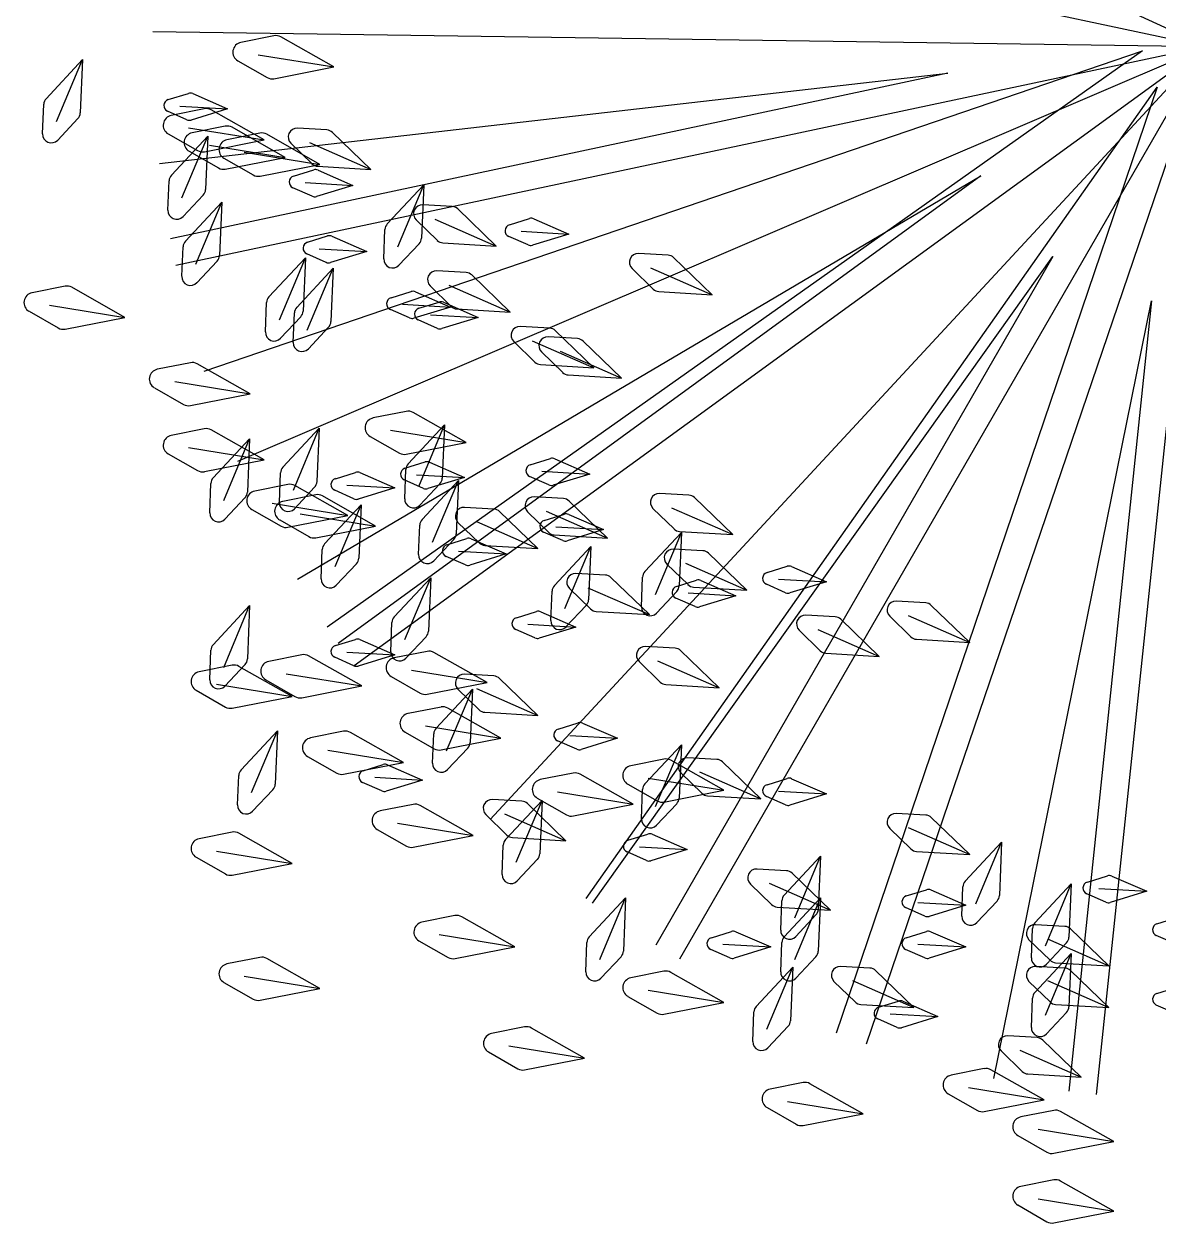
# Model space of a CAD drawing. Extents: x 186.4 to 233.1, y 208.5 to 248.3.
# Drawn here: x 190.612 to 195.159, y 238.857 to 243.663 of the extents above; entities that cross this region are included whole.
import ezdxf

# ---------------------------------------------------------------- set-up
doc = ezdxf.new("R2010")
doc.units = 0
doc.header["$MEASUREMENT"] = 0
doc.layers.get('0').update_dxf_attribs({"linetype": 'CONTINUOUS'})

msp = doc.modelspace()

# ---------------------------------------------------------------- linework, layer by layer
for p, q in [((191.5193, 245.3448), (195.3521, 243.572)), ((195.3521, 243.572), (191.2214, 244.45)), ((191.1295, 243.6326), (195.3521, 243.572)), ((191.6145, 243.6152), (191.4821, 243.5888)), ((191.8549, 243.4902), (191.642, 243.6108)), ((195.3521, 243.572), (191.2214, 242.694)), ((191.3345, 242.271), (195.0971, 243.5556)), ((191.47, 241.9098), (195.3521, 243.572)), ((191.5517, 243.5395), (191.8549, 243.4902)), ((195.0971, 243.5556), (191.8284, 241.2445)), ((195.3521, 243.572), (191.9356, 241.0897)), ((192.4817, 240.4745), (195.3521, 243.572)), ((195.3521, 243.572), (193.2406, 239.9147)), ((193.9897, 239.5748), (195.3521, 243.572)), ((195.3521, 243.572), (194.9107, 239.3721)), ((190.7012, 243.3632), (190.8472, 243.5197)), ((190.7433, 243.2718), (190.8472, 243.5197)), ((190.8472, 243.5197), (190.8381, 243.3058)), ((191.4701, 243.5148), (191.5873, 243.4478)), ((191.6148, 243.4433), (191.8549, 243.4902)), ((191.1552, 243.1035), (194.3159, 243.4658)), ((194.3159, 243.4658), (191.1999, 242.802)), ((192.8665, 240.158), (195.1554, 243.4088)), ((195.1554, 243.4088), (193.8694, 239.6178)), ((191.1908, 243.3595), (191.2714, 243.3845)), ((191.2888, 243.3836), (191.429, 243.3224)), ((190.6872, 243.2226), (190.6918, 243.3407)), ((191.2654, 243.2787), (191.1881, 243.3128)), ((191.3353, 243.3225), (191.2029, 243.2961)), ((191.2373, 243.3334), (191.429, 243.3224)), ((191.429, 243.3224), (191.2827, 243.2777)), ((191.5758, 243.1976), (191.3628, 243.3181)), ((190.8286, 243.2833), (190.7476, 243.1973)), ((191.4191, 243.2528), (191.2867, 243.2264)), ((191.1909, 243.2221), (191.3081, 243.1551)), ((191.2037, 243.0566), (191.3497, 243.2131)), ((191.2458, 242.9652), (191.3497, 243.2131)), ((191.2725, 243.2468), (191.5758, 243.1976)), ((191.3497, 243.2131), (191.3406, 242.9992)), ((191.5586, 243.2249), (191.4262, 243.1985)), ((191.6595, 243.1279), (191.4466, 243.2484)), ((191.7991, 243.1), (191.5862, 243.2205)), ((191.8268, 243.2378), (191.7089, 243.2444)), ((192.0032, 243.0793), (191.8492, 243.228)), ((191.3356, 243.1506), (191.5758, 243.1976)), ((191.3563, 243.1771), (191.6595, 243.1279)), ((191.6825, 243.1844), (191.7672, 243.102)), ((191.7571, 243.1874), (192.0032, 243.0793)), ((191.2746, 243.1524), (191.3919, 243.0855)), ((191.4142, 243.1245), (191.5315, 243.0576)), ((191.4194, 243.0809), (191.6595, 243.1279)), ((191.4959, 243.1492), (191.7991, 243.1)), ((191.559, 243.0531), (191.7991, 243.1)), ((191.6933, 243.0529), (191.7739, 243.0779)), ((191.7895, 243.0921), (192.0032, 243.0793)), ((191.7913, 243.0769), (191.9315, 243.0158)), ((191.1897, 242.916), (191.1943, 243.034)), ((191.7086, 241.4369), (194.4487, 243.0535)), ((191.7398, 243.0268), (191.9315, 243.0158)), ((191.9315, 243.0158), (191.7852, 242.9711)), ((194.4487, 243.0535), (191.872, 241.1797)), ((192.0691, 242.8614), (192.2151, 243.018)), ((192.1112, 242.77), (192.2151, 243.018)), ((192.2151, 243.018), (192.206, 242.8041)), ((191.3311, 242.9767), (191.2501, 242.8907)), ((191.7679, 242.9721), (191.6906, 243.0061)), ((191.2595, 242.7918), (191.4056, 242.9483)), ((191.3017, 242.7004), (191.4056, 242.9483)), ((191.4056, 242.9483), (191.3964, 242.7344)), ((192.3293, 242.9312), (192.2114, 242.9378)), ((192.5057, 242.7727), (192.3517, 242.9214)), ((192.185, 242.8778), (192.2697, 242.7954)), ((192.2596, 242.8808), (192.5057, 242.7727)), ((192.5587, 242.8578), (192.6393, 242.8828)), ((192.6567, 242.8818), (192.7969, 242.8207)), ((192.0551, 242.7209), (192.0597, 242.8389)), ((192.6052, 242.8317), (192.7969, 242.8207)), ((192.7969, 242.8207), (192.6507, 242.776)), ((191.2455, 242.6512), (191.2501, 242.7692)), ((191.7491, 242.7881), (191.8297, 242.8131)), ((191.8471, 242.8121), (191.9873, 242.751)), ((192.1965, 242.7816), (192.1156, 242.6955)), ((192.292, 242.7855), (192.5057, 242.7727)), ((192.6333, 242.777), (192.556, 242.811)), ((191.5945, 242.5688), (191.7406, 242.7253)), ((191.6367, 242.4774), (191.7406, 242.7253)), ((191.7406, 242.7253), (191.7314, 242.5114)), ((191.8237, 242.7073), (191.7465, 242.7413)), ((191.7956, 242.762), (191.9873, 242.751)), ((191.9873, 242.751), (191.8411, 242.7063)), ((192.892, 240.1395), (194.7377, 242.7308)), ((193.1947, 242.736), (193.0768, 242.7427)), ((194.7377, 242.7308), (193.1459, 239.9711)), ((193.3711, 242.5776), (193.2171, 242.7263)), ((191.3869, 242.7119), (191.306, 242.6258)), ((191.7062, 242.5269), (191.8522, 242.6835)), ((191.7483, 242.4355), (191.8522, 242.6835)), ((191.8522, 242.6835), (191.8431, 242.4696)), ((192.3852, 242.6664), (192.2672, 242.673)), ((193.0504, 242.6826), (193.1351, 242.6002)), ((193.125, 242.6857), (193.3711, 242.5776)), ((192.5615, 242.5079), (192.4075, 242.6566)), ((190.777, 242.6117), (190.6446, 242.5853)), ((191.0174, 242.4867), (190.8045, 242.6073)), ((192.0841, 242.5651), (192.1647, 242.5901)), ((192.1821, 242.5891), (192.3223, 242.528)), ((192.2408, 242.6129), (192.3255, 242.5305)), ((192.3154, 242.616), (192.5615, 242.5079)), ((193.1574, 242.5904), (193.3711, 242.5776)), ((190.7142, 242.536), (191.0174, 242.4867)), ((191.5805, 242.4282), (191.5851, 242.5462)), ((192.1306, 242.539), (192.3223, 242.528)), ((192.1958, 242.5233), (192.2764, 242.5483)), ((192.2938, 242.5473), (192.434, 242.4862)), ((194.5008, 239.4357), (195.1329, 242.5536)), ((195.1329, 242.5536), (194.8013, 239.385)), ((190.6326, 242.5113), (190.7498, 242.4443)), ((190.7773, 242.4398), (191.0174, 242.4867)), ((191.7219, 242.4889), (191.641, 242.4028)), ((191.6922, 242.3864), (191.6968, 242.5044)), ((192.1587, 242.4843), (192.0815, 242.5183)), ((192.3223, 242.528), (192.1761, 242.4833)), ((192.2423, 242.4972), (192.434, 242.4862)), ((192.434, 242.4862), (192.2877, 242.4415)), ((192.3478, 242.5207), (192.5615, 242.5079)), ((191.8336, 242.4471), (191.7526, 242.361)), ((192.2703, 242.4425), (192.1931, 242.4765)), ((192.7202, 242.4434), (192.6022, 242.45)), ((192.8965, 242.2849), (192.7425, 242.4336)), ((192.5758, 242.3899), (192.6605, 242.3075)), ((192.6504, 242.393), (192.8965, 242.2849)), ((192.8318, 242.4015), (192.7139, 242.4082)), ((193.0082, 242.2431), (192.8542, 242.3918)), ((192.6875, 242.3481), (192.7722, 242.2657)), ((192.7621, 242.3512), (193.0082, 242.2431)), ((191.2795, 242.3051), (191.1471, 242.2786)), ((191.5199, 242.1801), (191.307, 242.3006)), ((192.6828, 242.2977), (192.8965, 242.2849)), ((192.7945, 242.2559), (193.0082, 242.2431)), ((191.1351, 242.2047), (191.2523, 242.1377)), ((191.2167, 242.2294), (191.5199, 242.1801)), ((191.2798, 242.1332), (191.5199, 242.1801)), ((192.1449, 242.1099), (192.0125, 242.0835)), ((192.3853, 241.985), (192.1724, 242.1055)), ((192.1528, 241.8998), (192.2989, 242.0563)), ((192.195, 241.8084), (192.2989, 242.0563)), ((192.2989, 242.0563), (192.2897, 241.8424)), ((191.3353, 242.0402), (191.2029, 242.0138)), ((191.5758, 241.9153), (191.3628, 242.0358)), ((191.3712, 241.844), (191.5172, 242.0005)), ((191.4133, 241.7526), (191.5172, 242.0005)), ((191.5172, 242.0005), (191.5081, 241.7866)), ((191.6503, 241.8858), (191.7964, 242.0423)), ((191.6925, 241.7944), (191.7964, 242.0423)), ((191.7964, 242.0423), (191.7872, 241.8284)), ((192.0005, 242.0095), (192.1177, 241.9426)), ((192.0821, 242.0342), (192.3853, 241.985)), ((191.2725, 241.9646), (191.5758, 241.9153)), ((192.1452, 241.9381), (192.3853, 241.985)), ((191.1909, 241.9399), (191.3081, 241.8729)), ((191.3356, 241.8684), (191.5758, 241.9153)), ((192.14, 241.8822), (192.2206, 241.9072)), ((192.238, 241.9062), (192.3781, 241.8451)), ((192.6425, 241.8961), (192.7231, 241.9211)), ((192.7405, 241.9201), (192.8806, 241.859)), ((191.6363, 241.7453), (191.6409, 241.8633)), ((191.8608, 241.8403), (191.9414, 241.8653)), ((191.9588, 241.8644), (192.099, 241.8033)), ((192.1388, 241.7592), (192.1434, 241.8772)), ((192.1864, 241.856), (192.3781, 241.8451)), ((192.6889, 241.87), (192.8806, 241.859)), ((192.8806, 241.859), (192.7344, 241.8143)), ((191.3572, 241.7034), (191.3618, 241.8215)), ((191.6703, 241.8172), (191.5379, 241.7908)), ((191.9108, 241.6923), (191.6978, 241.8128)), ((191.9073, 241.8142), (192.099, 241.8033)), ((192.2145, 241.8014), (192.1373, 241.8354)), ((192.2802, 241.8199), (192.1993, 241.7338)), ((192.2087, 241.6768), (192.3547, 241.8333)), ((192.3781, 241.8451), (192.2319, 241.8003)), ((192.2508, 241.5854), (192.3547, 241.8333)), ((192.3547, 241.8333), (192.3455, 241.6194)), ((192.717, 241.8153), (192.6398, 241.8493)), ((191.4986, 241.7642), (191.4176, 241.6781)), ((191.782, 241.7754), (191.6496, 241.749)), ((191.7777, 241.806), (191.6968, 241.7199)), ((192.0224, 241.6505), (191.8095, 241.771)), ((191.9353, 241.7596), (191.8581, 241.7936)), ((192.099, 241.8033), (191.9527, 241.7585)), ((192.776, 241.7604), (192.658, 241.767)), ((193.2785, 241.7744), (193.1605, 241.781)), ((193.4548, 241.6159), (193.3008, 241.7646)), ((191.5259, 241.7169), (191.6431, 241.6499)), ((191.6075, 241.7416), (191.9108, 241.6923)), ((191.8178, 241.5792), (191.9639, 241.7357)), ((191.86, 241.4878), (191.9639, 241.7357)), ((191.9639, 241.7357), (191.9547, 241.5218)), ((192.4968, 241.7186), (192.3789, 241.7252)), ((192.9524, 241.6019), (192.7984, 241.7507)), ((193.1342, 241.721), (193.2188, 241.6386)), ((193.2087, 241.724), (193.4548, 241.6159)), ((191.6376, 241.6751), (191.7548, 241.6081)), ((191.6706, 241.6454), (191.9108, 241.6923)), ((191.7192, 241.6997), (192.0224, 241.6505)), ((192.3525, 241.6652), (192.4372, 241.5828)), ((192.4271, 241.6682), (192.6732, 241.5601)), ((192.6732, 241.5601), (192.5192, 241.7088)), ((192.6317, 241.707), (192.7163, 241.6246)), ((192.6983, 241.6731), (192.7789, 241.6981)), ((192.7062, 241.7101), (192.9524, 241.6019)), ((192.7963, 241.6971), (192.9365, 241.636)), ((191.7823, 241.6036), (192.0224, 241.6505)), ((192.1947, 241.5362), (192.1993, 241.6542)), ((192.7728, 241.5923), (192.6956, 241.6263)), ((192.7448, 241.647), (192.9365, 241.636)), ((192.9365, 241.636), (192.7902, 241.5913)), ((193.102, 241.4677), (193.248, 241.6242)), ((193.1441, 241.3763), (193.248, 241.6242)), ((193.248, 241.6242), (193.2389, 241.4103)), ((193.2411, 241.6287), (193.4548, 241.6159)), ((192.3361, 241.5969), (192.2551, 241.5109)), ((192.3075, 241.5755), (192.3881, 241.6005)), ((192.4055, 241.5996), (192.5456, 241.5385)), ((192.4595, 241.5729), (192.6732, 241.5601)), ((192.7387, 241.6148), (192.9524, 241.6019)), ((192.7391, 241.4119), (192.8851, 241.5685)), ((192.7812, 241.3205), (192.8851, 241.5685)), ((192.8851, 241.5685), (192.876, 241.3546)), ((191.8038, 241.4386), (191.8084, 241.5567)), ((192.382, 241.4948), (192.3048, 241.5288)), ((192.3539, 241.5494), (192.5456, 241.5385)), ((192.5456, 241.5385), (192.3994, 241.4937)), ((193.3343, 241.5514), (193.2164, 241.558)), ((193.5107, 241.3929), (193.3567, 241.5416)), ((191.9452, 241.4993), (191.8643, 241.4133)), ((193.19, 241.498), (193.2747, 241.4156)), ((193.2646, 241.501), (193.5107, 241.3929)), ((193.5916, 241.464), (193.6722, 241.489)), ((193.6896, 241.4881), (193.8298, 241.427)), ((192.097, 241.2865), (192.2431, 241.443)), ((192.1392, 241.1951), (192.2431, 241.443)), ((192.2431, 241.443), (192.2339, 241.2291)), ((192.9435, 241.4538), (192.8255, 241.4604)), ((193.1198, 241.2953), (192.9659, 241.444)), ((193.088, 241.3271), (193.0926, 241.4452)), ((193.2287, 241.4083), (193.3093, 241.4333)), ((193.3267, 241.4323), (193.4669, 241.3712)), ((193.6381, 241.4379), (193.8298, 241.427)), ((193.8298, 241.427), (193.6836, 241.3822)), ((192.7251, 241.2714), (192.7297, 241.3894)), ((192.7992, 241.4004), (192.8838, 241.318)), ((192.8737, 241.4034), (193.1198, 241.2953)), ((193.2294, 241.3878), (193.1485, 241.3018)), ((193.2752, 241.3822), (193.4669, 241.3712)), ((193.297, 241.4057), (193.5107, 241.3929)), ((193.6662, 241.3833), (193.5889, 241.4173)), ((191.3712, 241.175), (191.5172, 241.3315)), ((191.4133, 241.0836), (191.5172, 241.3315)), ((191.5172, 241.3315), (191.5081, 241.1176)), ((192.8665, 241.3321), (192.7855, 241.246)), ((193.3033, 241.3275), (193.226, 241.3615)), ((193.4669, 241.3712), (193.3206, 241.3265)), ((194.2277, 241.3423), (194.1097, 241.3489)), ((194.404, 241.1838), (194.25, 241.3325)), ((192.5866, 241.2828), (192.6672, 241.3078)), ((192.6846, 241.3069), (192.8248, 241.2458)), ((192.9061, 241.3081), (193.1198, 241.2953)), ((193.8647, 241.2866), (193.7468, 241.2932)), ((194.0833, 241.2889), (194.168, 241.2065)), ((194.1579, 241.2919), (194.404, 241.1838)), ((192.083, 241.1459), (192.0876, 241.264)), ((192.6612, 241.2021), (192.584, 241.2361)), ((192.6331, 241.2567), (192.8248, 241.2458)), ((192.8248, 241.2458), (192.6786, 241.201)), ((193.7204, 241.2331), (193.8051, 241.1507)), ((193.795, 241.2362), (194.0411, 241.1281)), ((194.0411, 241.1281), (193.8871, 241.2768)), ((191.8608, 241.1713), (191.9414, 241.1963)), ((191.9588, 241.1954), (192.099, 241.1343)), ((192.2244, 241.2067), (192.1435, 241.1206)), ((194.1903, 241.1966), (194.404, 241.1838)), ((191.3572, 241.0344), (191.3618, 241.1525)), ((191.9073, 241.1452), (192.099, 241.1343)), ((192.2286, 241.1482), (192.0962, 241.1218)), ((192.4691, 241.0233), (192.2562, 241.1438)), ((193.2227, 241.1611), (193.1047, 241.1677)), ((193.399, 241.0026), (193.245, 241.1513)), ((193.8274, 241.1409), (194.0411, 241.1281)), ((191.447, 241.0925), (191.3146, 241.0661)), ((191.4986, 241.0952), (191.4176, 241.0091)), ((191.6874, 240.9676), (191.4745, 241.0881)), ((191.7261, 241.1343), (191.5937, 241.1079)), ((191.9666, 241.0094), (191.7537, 241.1299)), ((191.9353, 241.0906), (191.8581, 241.1246)), ((192.099, 241.1343), (191.9527, 241.0895)), ((193.0783, 241.1077), (193.163, 241.0253)), ((193.1529, 241.1107), (193.399, 241.0026)), ((191.6634, 241.0586), (191.9666, 241.0094)), ((192.0842, 241.0479), (192.2015, 240.9809)), ((192.1659, 241.0726), (192.4691, 241.0233)), ((192.4968, 241.0496), (192.3789, 241.0562)), ((192.6732, 240.8911), (192.5192, 241.0398)), ((191.3026, 240.9921), (191.4198, 240.9252)), ((191.3842, 241.0168), (191.6874, 240.9676)), ((191.5817, 241.0339), (191.699, 240.967)), ((191.7265, 240.9624), (191.9666, 241.0094)), ((192.229, 240.9764), (192.4691, 241.0233)), ((192.2645, 240.8405), (192.4106, 240.997)), ((192.3067, 240.7491), (192.4106, 240.997)), ((192.3525, 240.9962), (192.4372, 240.9138)), ((192.4106, 240.997), (192.4014, 240.7831)), ((192.4271, 240.9992), (192.6732, 240.8911)), ((193.1853, 241.0154), (193.399, 241.0026)), ((191.4473, 240.9206), (191.6874, 240.9676)), ((192.2845, 240.9252), (192.1521, 240.8988)), ((192.5249, 240.8003), (192.312, 240.9208)), ((192.4595, 240.904), (192.6732, 240.8911)), ((192.2217, 240.8496), (192.5249, 240.8003)), ((192.7541, 240.8368), (192.8347, 240.8619)), ((192.8521, 240.8609), (192.9923, 240.7998)), ((191.4828, 240.6733), (191.6289, 240.8298)), ((191.525, 240.5819), (191.6289, 240.8298)), ((191.6289, 240.8298), (191.6197, 240.6159)), ((191.8936, 240.8277), (191.7612, 240.8013)), ((192.1341, 240.7028), (191.9212, 240.8233)), ((192.1401, 240.8249), (192.2573, 240.7579)), ((192.2505, 240.6999), (192.2551, 240.818)), ((192.2848, 240.7534), (192.5249, 240.8003)), ((192.8006, 240.8107), (192.9923, 240.7998)), ((192.9923, 240.7998), (192.8461, 240.755)), ((191.8309, 240.752), (192.1341, 240.7028)), ((192.3919, 240.7607), (192.311, 240.6746)), ((192.8287, 240.7561), (192.7515, 240.7901)), ((193.102, 240.6175), (193.248, 240.774)), ((193.1441, 240.5261), (193.248, 240.774)), ((193.248, 240.774), (193.2389, 240.5601)), ((191.7492, 240.7273), (191.8665, 240.6603)), ((191.894, 240.6558), (192.1341, 240.7028)), ((193.1778, 240.7162), (193.0454, 240.6898)), ((193.4183, 240.5913), (193.2053, 240.7118)), ((193.3902, 240.7151), (193.2722, 240.7217)), ((193.5665, 240.5566), (193.4125, 240.7054)), ((191.9725, 240.6696), (192.0531, 240.6946)), ((192.0705, 240.6936), (192.2106, 240.6325)), ((192.8149, 240.6604), (192.6825, 240.634)), ((193.0553, 240.5355), (192.8424, 240.656)), ((193.2458, 240.6617), (193.3305, 240.5793)), ((193.3204, 240.6648), (193.5665, 240.5566)), ((191.4688, 240.5327), (191.4734, 240.6507)), ((192.047, 240.5888), (191.9698, 240.6228)), ((192.0189, 240.6435), (192.2106, 240.6325)), ((192.2106, 240.6325), (192.0644, 240.5878)), ((193.0334, 240.6158), (193.1506, 240.5488)), ((193.115, 240.6405), (193.4183, 240.5913)), ((193.5916, 240.6139), (193.6722, 240.6389)), ((193.6896, 240.6379), (193.8298, 240.5768)), ((191.6102, 240.5934), (191.5293, 240.5074)), ((192.6705, 240.5601), (192.7877, 240.4931)), ((192.7521, 240.5848), (193.0553, 240.5355)), ((193.088, 240.4769), (193.0926, 240.595)), ((193.1781, 240.5443), (193.4183, 240.5913)), ((193.3528, 240.5695), (193.5665, 240.5566)), ((193.6662, 240.5331), (193.5889, 240.5671)), ((193.6381, 240.5877), (193.8298, 240.5768)), ((193.8298, 240.5768), (193.6836, 240.532)), ((192.1728, 240.535), (192.0404, 240.5086)), ((192.4133, 240.4101), (192.2003, 240.5306)), ((192.6085, 240.5479), (192.4905, 240.5545)), ((192.5436, 240.3945), (192.6897, 240.551)), ((192.5858, 240.3031), (192.6897, 240.551)), ((192.7849, 240.3894), (192.6309, 240.5381)), ((192.6897, 240.551), (192.6805, 240.3371)), ((192.8152, 240.4886), (193.0553, 240.5355)), ((193.2294, 240.5377), (193.1485, 240.4516)), ((192.4642, 240.4945), (192.5488, 240.4121)), ((192.5388, 240.4975), (192.7849, 240.3894)), ((194.2277, 240.4921), (194.1097, 240.4987)), ((194.404, 240.3336), (194.25, 240.4824)), ((191.447, 240.4235), (191.3146, 240.3971)), ((191.6874, 240.2986), (191.4745, 240.4191)), ((192.0284, 240.4346), (192.1456, 240.3677)), ((192.11, 240.4593), (192.4133, 240.4101)), ((193.0333, 240.3909), (193.1139, 240.4159)), ((193.1313, 240.4149), (193.2715, 240.3538)), ((194.0833, 240.4387), (194.168, 240.3563)), ((194.1579, 240.4418), (194.404, 240.3336)), ((192.1731, 240.3631), (192.4133, 240.4101)), ((192.5297, 240.2539), (192.5343, 240.372)), ((192.5712, 240.4022), (192.7849, 240.3894)), ((194.3861, 240.2273), (194.5322, 240.3838)), ((194.4283, 240.1359), (194.5322, 240.3838)), ((194.5322, 240.3838), (194.523, 240.1699)), ((191.3026, 240.3231), (191.4198, 240.2562)), ((191.3842, 240.3478), (191.6874, 240.2986)), ((193.1078, 240.3101), (193.0306, 240.3441)), ((193.0798, 240.3647), (193.2715, 240.3538)), ((193.2715, 240.3538), (193.1252, 240.309)), ((193.6603, 240.1715), (193.8064, 240.328)), ((193.7025, 240.0801), (193.8064, 240.328)), ((193.8064, 240.328), (193.7972, 240.1141)), ((194.1903, 240.3465), (194.404, 240.3336)), ((191.4473, 240.2516), (191.6874, 240.2986)), ((192.6711, 240.3147), (192.5901, 240.2286)), ((193.6693, 240.2691), (193.5514, 240.2757)), ((193.8457, 240.1106), (193.6917, 240.2594)), ((194.8758, 240.2236), (194.9564, 240.2486)), ((194.9738, 240.2476), (195.1139, 240.1865)), ((193.525, 240.2157), (193.6097, 240.1333)), ((193.5996, 240.2188), (193.8457, 240.1106)), ((194.15, 240.1679), (194.2305, 240.1929)), ((194.2479, 240.1919), (194.3881, 240.1308)), ((194.3721, 240.0867), (194.3767, 240.2047)), ((194.6653, 240.06), (194.8114, 240.2165)), ((194.7075, 239.9686), (194.8114, 240.2165)), ((194.8114, 240.2165), (194.8022, 240.0026)), ((194.9503, 240.1428), (194.8731, 240.1768)), ((194.9223, 240.1975), (195.1139, 240.1865)), ((195.1139, 240.1865), (194.9677, 240.1418)), ((192.8786, 240.0043), (193.0247, 240.1608)), ((192.9208, 239.9129), (193.0247, 240.1608)), ((193.0247, 240.1608), (193.0155, 239.9469)), ((193.6463, 240.0309), (193.6509, 240.149)), ((193.6603, 240.0043), (193.8064, 240.1608)), ((193.7025, 239.9129), (193.8064, 240.1608)), ((193.8064, 240.1608), (193.7972, 239.9469)), ((194.1964, 240.1417), (194.3881, 240.1308)), ((194.3881, 240.1308), (194.2419, 240.086)), ((194.5136, 240.1474), (194.4326, 240.0614)), ((192.3403, 240.089), (192.2079, 240.0626)), ((192.5808, 239.9641), (192.3678, 240.0846)), ((193.632, 240.1235), (193.8457, 240.1106)), ((193.7877, 240.0917), (193.7068, 240.0056)), ((194.2245, 240.0871), (194.1473, 240.1211)), ((195.1549, 240.0564), (195.2355, 240.0814)), ((194.6513, 239.9195), (194.6559, 240.0375)), ((194.786, 240.0461), (194.668, 240.0527)), ((194.9623, 239.8876), (194.8083, 240.0364)), ((192.1959, 239.9886), (192.3131, 239.9217)), ((192.2775, 240.0133), (192.5808, 239.9641)), ((193.3683, 240.0006), (193.4489, 240.0256)), ((193.4663, 240.0246), (193.6065, 239.9635)), ((194.15, 240.0006), (194.2305, 240.0256)), ((194.2479, 240.0246), (194.3881, 239.9635)), ((194.6417, 239.9927), (194.7263, 239.9103)), ((194.7162, 239.9958), (194.9623, 239.8876)), ((195.2295, 239.9756), (195.1523, 240.0096)), ((192.3406, 239.9171), (192.5808, 239.9641)), ((192.8647, 239.8637), (192.8693, 239.9817)), ((193.4428, 239.9198), (193.3656, 239.9538)), ((193.4148, 239.9745), (193.6065, 239.9635)), ((193.6065, 239.9635), (193.4602, 239.9188)), ((193.6463, 239.8637), (193.6509, 239.9817)), ((194.2245, 239.9198), (194.1473, 239.9538)), ((194.1964, 239.9745), (194.3881, 239.9635)), ((194.3881, 239.9635), (194.2419, 239.9188)), ((194.6653, 239.7813), (194.8114, 239.9378)), ((194.7075, 239.6899), (194.8114, 239.9378)), ((194.7927, 239.9802), (194.7118, 239.8941)), ((194.8114, 239.9378), (194.8022, 239.7239)), ((191.5586, 239.9218), (191.4262, 239.8953)), ((191.7991, 239.7968), (191.5862, 239.9173)), ((193.0061, 239.9244), (192.9251, 239.8384)), ((193.7877, 239.9244), (193.7068, 239.8384)), ((194.7486, 239.9005), (194.9623, 239.8876)), ((191.4959, 239.8461), (191.7991, 239.7968)), ((193.1778, 239.866), (193.0454, 239.8396)), ((193.4183, 239.7411), (193.2053, 239.8616)), ((193.5486, 239.7255), (193.6947, 239.882)), ((193.5908, 239.6341), (193.6947, 239.882)), ((193.6947, 239.882), (193.6855, 239.6681)), ((194.0043, 239.8789), (193.8864, 239.8855)), ((194.1807, 239.7204), (194.0267, 239.8691)), ((194.786, 239.8789), (194.668, 239.8855)), ((194.9623, 239.7204), (194.8083, 239.8691)), ((191.4142, 239.8214), (191.5315, 239.7544)), ((191.559, 239.7499), (191.7991, 239.7968)), ((193.115, 239.7903), (193.4183, 239.7411)), ((193.86, 239.8255), (193.9447, 239.7431)), ((193.9346, 239.8285), (194.1807, 239.7204)), ((194.6417, 239.8255), (194.7263, 239.7431)), ((194.7162, 239.8285), (194.9623, 239.7204)), ((195.1549, 239.7776), (195.2355, 239.8026)), ((193.0334, 239.7656), (193.1506, 239.6987)), ((194.0383, 239.7219), (194.1189, 239.7469)), ((194.1363, 239.7459), (194.2765, 239.6848)), ((194.6513, 239.6407), (194.6559, 239.7587)), ((193.1781, 239.6941), (193.4183, 239.7411)), ((193.5347, 239.585), (193.5393, 239.703)), ((193.967, 239.7332), (194.1807, 239.7204)), ((194.0848, 239.6957), (194.2765, 239.6848)), ((194.7927, 239.7014), (194.7118, 239.6154)), ((194.7486, 239.7332), (194.9623, 239.7204)), ((195.2295, 239.6968), (195.1523, 239.7309)), ((193.6761, 239.6457), (193.5951, 239.5596)), ((194.1128, 239.6411), (194.0356, 239.6751)), ((194.2765, 239.6848), (194.1302, 239.64)), ((192.6195, 239.643), (192.4871, 239.6166)), ((192.8599, 239.5181), (192.647, 239.6386)), ((194.6743, 239.6001), (194.5564, 239.6067)), ((192.5567, 239.5673), (192.8599, 239.5181)), ((194.6046, 239.5498), (194.8507, 239.4416)), ((194.8507, 239.4416), (194.6967, 239.5904)), ((192.4751, 239.5426), (192.5923, 239.4757)), ((192.6198, 239.4711), (192.8599, 239.5181)), ((194.53, 239.5467), (194.6147, 239.4643)), ((194.462, 239.4758), (194.3295, 239.4493)), ((194.7024, 239.3508), (194.4895, 239.4713)), ((194.637, 239.4545), (194.8507, 239.4416)), ((193.7361, 239.42), (193.6037, 239.3936)), ((193.9766, 239.2951), (193.7637, 239.4156)), ((194.3175, 239.3754), (194.4348, 239.3084)), ((194.3992, 239.4001), (194.7024, 239.3508)), ((193.5917, 239.3196), (193.7089, 239.2527)), ((193.6734, 239.3443), (193.9766, 239.2951)), ((194.4623, 239.3039), (194.7024, 239.3508)), ((193.7365, 239.2481), (193.9766, 239.2951)), ((194.7411, 239.3085), (194.6087, 239.2821)), ((194.9816, 239.1836), (194.7686, 239.3041)), ((194.6783, 239.2328), (194.9816, 239.1836)), ((194.5967, 239.2081), (194.7139, 239.1412)), ((194.7415, 239.1366), (194.9816, 239.1836)), ((194.7411, 239.0298), (194.6087, 239.0033)), ((194.9816, 238.9048), (194.7686, 239.0253)), ((194.5967, 238.9294), (194.7139, 238.8624)), ((194.6783, 238.9541), (194.9816, 238.9048)), ((194.7415, 238.8579), (194.9816, 238.9048))]:
    msp.add_line(p, q)
for centre, radius, start, end in [((191.4899, 243.5495), 0.04, 101.2841, 240.2674), ((191.6223, 243.5759), 0.04, 60.4916, 101.2841), ((191.6071, 243.4826), 0.04, 240.2674, 281.0599), ((190.7268, 243.3393), 0.035, 136.9768, 177.7694), ((191.1982, 243.3356), 0.025, 107.2347, 246.218), ((191.2788, 243.3606), 0.025, 66.4422, 107.2347), ((190.8031, 243.3073), 0.035, 316.7527, 357.5452), ((191.3431, 243.2833), 0.04, 60.4916, 101.2841), ((191.2107, 243.2568), 0.04, 101.2841, 240.2674), ((191.2754, 243.3016), 0.025, 246.218, 287.0106), ((191.4269, 243.2136), 0.04, 60.4916, 101.2841), ((190.7222, 243.2213), 0.035, 177.7694, 316.7527), ((191.2945, 243.1872), 0.04, 101.2841, 240.2674), ((191.5665, 243.1857), 0.04, 60.4916, 101.2841), ((191.7069, 243.2095), 0.035, 86.7914, 225.7748), ((191.8249, 243.2029), 0.035, 45.9989, 86.7914), ((191.328, 243.1899), 0.04, 240.2674, 281.0599), ((191.4341, 243.1593), 0.04, 101.2841, 240.2674), ((191.4117, 243.1202), 0.04, 240.2674, 281.0599), ((191.5513, 243.0923), 0.04, 240.2674, 281.0599), ((191.7916, 243.1271), 0.035, 225.7748, 266.5673), ((191.7813, 243.054), 0.025, 66.4422, 107.2347), ((191.2292, 243.0327), 0.035, 136.9768, 177.7694), ((191.7007, 243.029), 0.025, 107.2347, 246.218), ((191.3056, 243.0007), 0.035, 316.7527, 357.5452), ((191.7779, 242.995), 0.025, 246.218, 287.0106), ((191.2246, 242.9146), 0.035, 177.7694, 316.7527), ((192.2094, 242.9028), 0.035, 86.7914, 225.7748), ((192.3274, 242.8962), 0.035, 45.9989, 86.7914), ((192.6467, 242.8589), 0.025, 66.4422, 107.2347), ((192.0947, 242.8376), 0.035, 136.9768, 177.7694), ((192.5661, 242.8339), 0.025, 107.2347, 246.218), ((191.2851, 242.7679), 0.035, 136.9768, 177.7694), ((191.7565, 242.7642), 0.025, 107.2347, 246.218), ((191.8371, 242.7892), 0.025, 66.4422, 107.2347), ((192.171, 242.8056), 0.035, 316.7527, 357.5452), ((192.2941, 242.8204), 0.035, 225.7748, 266.5673), ((192.6433, 242.7999), 0.025, 246.218, 287.0106), ((191.3614, 242.7359), 0.035, 316.7527, 357.5452), ((193.0748, 242.7077), 0.035, 86.7914, 225.7748), ((193.1928, 242.7011), 0.035, 45.9989, 86.7914), ((191.8338, 242.7302), 0.025, 246.218, 287.0106), ((192.0901, 242.7195), 0.035, 177.7694, 316.7527), ((192.2653, 242.638), 0.035, 86.7914, 225.7748), ((191.2805, 242.6498), 0.035, 177.7694, 316.7527), ((192.3832, 242.6314), 0.035, 45.9989, 86.7914), ((190.6524, 242.546), 0.04, 101.2841, 240.2674), ((190.7848, 242.5724), 0.04, 60.4916, 101.2841), ((192.1721, 242.5662), 0.025, 66.4422, 107.2347), ((193.1595, 242.6253), 0.035, 225.7748, 266.5673), ((191.6201, 242.5449), 0.035, 136.9768, 177.7694), ((192.0915, 242.5412), 0.025, 107.2347, 246.218), ((192.2838, 242.5244), 0.025, 66.4422, 107.2347), ((192.3499, 242.5556), 0.035, 225.7748, 266.5673), ((191.7317, 242.5031), 0.035, 136.9768, 177.7694), ((191.6964, 242.5129), 0.035, 316.7527, 357.5452), ((192.1688, 242.5072), 0.025, 246.218, 287.0106), ((192.2032, 242.4994), 0.025, 107.2347, 246.218), ((190.7696, 242.4791), 0.04, 240.2674, 281.0599), ((191.8081, 242.4711), 0.035, 316.7527, 357.5452), ((192.2804, 242.4654), 0.025, 246.218, 287.0106), ((192.6003, 242.415), 0.035, 86.7914, 225.7748), ((192.7182, 242.4084), 0.035, 45.9989, 86.7914), ((191.6155, 242.4268), 0.035, 177.7694, 316.7527), ((191.7271, 242.385), 0.035, 177.7694, 316.7527), ((192.7119, 242.3732), 0.035, 86.7914, 225.7748), ((192.8299, 242.3666), 0.035, 45.9989, 86.7914), ((191.2873, 242.2658), 0.04, 60.4916, 101.2841), ((192.6849, 242.3326), 0.035, 225.7748, 266.5673), ((191.1549, 242.2394), 0.04, 101.2841, 240.2674), ((192.7966, 242.2908), 0.035, 225.7748, 266.5673), ((191.2721, 242.1724), 0.04, 240.2674, 281.0599), ((192.1527, 242.0707), 0.04, 60.4916, 101.2841), ((192.0203, 242.0443), 0.04, 101.2841, 240.2674), ((191.2107, 241.9746), 0.04, 101.2841, 240.2674), ((191.3431, 242.001), 0.04, 60.4916, 101.2841), ((192.1375, 241.9773), 0.04, 240.2674, 281.0599), ((192.228, 241.8833), 0.025, 66.4422, 107.2347), ((192.7305, 241.8972), 0.025, 66.4422, 107.2347), ((191.328, 241.9076), 0.04, 240.2674, 281.0599), ((191.6759, 241.8619), 0.035, 136.9768, 177.7694), ((191.9488, 241.8415), 0.025, 66.4422, 107.2347), ((192.1474, 241.8583), 0.025, 107.2347, 246.218), ((192.1784, 241.8759), 0.035, 136.9768, 177.7694), ((192.6499, 241.8722), 0.025, 107.2347, 246.218), ((191.3967, 241.8201), 0.035, 136.9768, 177.7694), ((191.6781, 241.778), 0.04, 60.4916, 101.2841), ((191.7523, 241.8299), 0.035, 316.7527, 357.5452), ((191.8682, 241.8165), 0.025, 107.2347, 246.218), ((192.2547, 241.8439), 0.035, 316.7527, 357.5452), ((192.7271, 241.8382), 0.025, 246.218, 287.0106), ((191.4731, 241.7881), 0.035, 316.7527, 357.5452), ((191.5457, 241.7516), 0.04, 101.2841, 240.2674), ((191.7898, 241.7362), 0.04, 60.4916, 101.2841), ((192.2246, 241.8243), 0.025, 246.218, 287.0106), ((192.6561, 241.7321), 0.035, 86.7914, 225.7748), ((192.774, 241.7255), 0.035, 45.9989, 86.7914), ((193.1586, 241.746), 0.035, 86.7914, 225.7748), ((193.2765, 241.7394), 0.035, 45.9989, 86.7914), ((191.6574, 241.7098), 0.04, 101.2841, 240.2674), ((191.6713, 241.7439), 0.035, 177.7694, 316.7527), ((191.9454, 241.7824), 0.025, 246.218, 287.0106), ((192.1738, 241.7578), 0.035, 177.7694, 316.7527), ((192.3769, 241.6903), 0.035, 86.7914, 225.7748), ((192.4949, 241.6837), 0.035, 45.9989, 86.7914), ((191.3921, 241.7021), 0.035, 177.7694, 316.7527), ((192.2342, 241.6529), 0.035, 136.9768, 177.7694), ((192.7057, 241.6492), 0.025, 107.2347, 246.218), ((192.7863, 241.6742), 0.025, 66.4422, 107.2347), ((191.663, 241.6846), 0.04, 240.2674, 281.0599), ((192.3106, 241.6209), 0.035, 316.7527, 357.5452), ((192.7407, 241.6497), 0.035, 225.7748, 266.5673), ((193.2432, 241.6636), 0.035, 225.7748, 266.5673), ((191.7746, 241.6428), 0.04, 240.2674, 281.0599), ((191.8434, 241.5553), 0.035, 136.9768, 177.7694), ((192.3149, 241.5517), 0.025, 107.2347, 246.218), ((192.3955, 241.5767), 0.025, 66.4422, 107.2347), ((192.4616, 241.6079), 0.035, 225.7748, 266.5673), ((192.7829, 241.6152), 0.025, 246.218, 287.0106), ((191.9198, 241.5233), 0.035, 316.7527, 357.5452), ((192.2296, 241.5348), 0.035, 177.7694, 316.7527), ((193.2144, 241.523), 0.035, 86.7914, 225.7748), ((193.3324, 241.5164), 0.035, 45.9989, 86.7914), ((192.3921, 241.5176), 0.025, 246.218, 287.0106), ((193.6796, 241.4652), 0.025, 66.4422, 107.2347), ((191.8388, 241.4373), 0.035, 177.7694, 316.7527), ((192.8236, 241.4255), 0.035, 86.7914, 225.7748), ((192.9415, 241.4189), 0.035, 45.9989, 86.7914), ((193.1276, 241.4438), 0.035, 136.9768, 177.7694), ((193.3167, 241.4094), 0.025, 66.4422, 107.2347), ((193.599, 241.4402), 0.025, 107.2347, 246.218), ((192.7647, 241.3881), 0.035, 136.9768, 177.7694), ((193.2361, 241.3844), 0.025, 107.2347, 246.218), ((193.2039, 241.4118), 0.035, 316.7527, 357.5452), ((193.2991, 241.4406), 0.035, 225.7748, 266.5673), ((193.6762, 241.4061), 0.025, 246.218, 287.0106), ((192.841, 241.3561), 0.035, 316.7527, 357.5452), ((193.3133, 241.3504), 0.025, 246.218, 287.0106), ((194.1077, 241.314), 0.035, 86.7914, 225.7748), ((194.2257, 241.3074), 0.035, 45.9989, 86.7914), ((192.1226, 241.2626), 0.035, 136.9768, 177.7694), ((192.594, 241.259), 0.025, 107.2347, 246.218), ((192.6746, 241.284), 0.025, 66.4422, 107.2347), ((192.9082, 241.3431), 0.035, 225.7748, 266.5673), ((193.123, 241.3258), 0.035, 177.7694, 316.7527), ((193.7448, 241.2582), 0.035, 86.7914, 225.7748), ((193.8628, 241.2516), 0.035, 45.9989, 86.7914), ((192.7601, 241.27), 0.035, 177.7694, 316.7527), ((191.9488, 241.1725), 0.025, 66.4422, 107.2347), ((192.1989, 241.2306), 0.035, 316.7527, 357.5452), ((192.6713, 241.2249), 0.025, 246.218, 287.0106), ((194.1924, 241.2316), 0.035, 225.7748, 266.5673), ((191.3967, 241.1511), 0.035, 136.9768, 177.7694), ((191.8682, 241.1475), 0.025, 107.2347, 246.218), ((192.118, 241.1446), 0.035, 177.7694, 316.7527), ((192.2365, 241.109), 0.04, 60.4916, 101.2841), ((193.1028, 241.1328), 0.035, 86.7914, 225.7748), ((193.2207, 241.1262), 0.035, 45.9989, 86.7914), ((193.8295, 241.1758), 0.035, 225.7748, 266.5673), ((191.4548, 241.0533), 0.04, 60.4916, 101.2841), ((191.4731, 241.1191), 0.035, 316.7527, 357.5452), ((191.6016, 241.0687), 0.04, 101.2841, 240.2674), ((191.734, 241.0951), 0.04, 60.4916, 101.2841), ((191.9454, 241.1134), 0.025, 246.218, 287.0106), ((192.1041, 241.0826), 0.04, 101.2841, 240.2674), ((191.3224, 241.0269), 0.04, 101.2841, 240.2674), ((192.3769, 241.0213), 0.035, 86.7914, 225.7748), ((192.4949, 241.0147), 0.035, 45.9989, 86.7914), ((191.3921, 241.0331), 0.035, 177.7694, 316.7527), ((193.1874, 241.0504), 0.035, 225.7748, 266.5673), ((191.7188, 241.0017), 0.04, 240.2674, 281.0599), ((192.2213, 241.0156), 0.04, 240.2674, 281.0599), ((191.4396, 240.9599), 0.04, 240.2674, 281.0599), ((192.1599, 240.8596), 0.04, 101.2841, 240.2674), ((192.2923, 240.886), 0.04, 60.4916, 101.2841), ((192.4616, 240.9389), 0.035, 225.7748, 266.5673), ((192.8421, 240.838), 0.025, 66.4422, 107.2347), ((191.7691, 240.762), 0.04, 101.2841, 240.2674), ((191.9015, 240.7885), 0.04, 60.4916, 101.2841), ((192.2901, 240.8166), 0.035, 136.9768, 177.7694), ((192.7615, 240.813), 0.025, 107.2347, 246.218), ((192.2771, 240.7926), 0.04, 240.2674, 281.0599), ((192.3664, 240.7846), 0.035, 316.7527, 357.5452), ((192.8388, 240.7789), 0.025, 246.218, 287.0106), ((193.1856, 240.677), 0.04, 60.4916, 101.2841), ((193.2703, 240.6868), 0.035, 86.7914, 225.7748), ((193.3882, 240.6802), 0.035, 45.9989, 86.7914), ((191.5084, 240.6494), 0.035, 136.9768, 177.7694), ((191.8863, 240.6951), 0.04, 240.2674, 281.0599), ((191.9799, 240.6457), 0.025, 107.2347, 246.218), ((192.0605, 240.6707), 0.025, 66.4422, 107.2347), ((192.2855, 240.6986), 0.035, 177.7694, 316.7527), ((192.8227, 240.6212), 0.04, 60.4916, 101.2841), ((193.0532, 240.6505), 0.04, 101.2841, 240.2674), ((191.5848, 240.6174), 0.035, 316.7527, 357.5452), ((192.6903, 240.5948), 0.04, 101.2841, 240.2674), ((193.1276, 240.5936), 0.035, 136.9768, 177.7694), ((193.599, 240.59), 0.025, 107.2347, 246.218), ((193.6796, 240.615), 0.025, 66.4422, 107.2347), ((192.0571, 240.6117), 0.025, 246.218, 287.0106), ((193.2039, 240.5616), 0.035, 316.7527, 357.5452), ((193.3549, 240.6044), 0.035, 225.7748, 266.5673), ((191.5038, 240.5313), 0.035, 177.7694, 316.7527), ((192.1806, 240.4958), 0.04, 60.4916, 101.2841), ((192.4886, 240.5195), 0.035, 86.7914, 225.7748), ((192.6065, 240.5129), 0.035, 45.9989, 86.7914), ((193.1705, 240.5836), 0.04, 240.2674, 281.0599), ((193.6762, 240.5559), 0.025, 246.218, 287.0106), ((192.0482, 240.4694), 0.04, 101.2841, 240.2674), ((192.8075, 240.5278), 0.04, 240.2674, 281.0599), ((193.123, 240.4756), 0.035, 177.7694, 316.7527), ((194.1077, 240.4638), 0.035, 86.7914, 225.7748), ((194.2257, 240.4572), 0.035, 45.9989, 86.7914), ((191.4548, 240.3843), 0.04, 60.4916, 101.2841), ((193.1213, 240.392), 0.025, 66.4422, 107.2347), ((191.3224, 240.3579), 0.04, 101.2841, 240.2674), ((192.1655, 240.4024), 0.04, 240.2674, 281.0599), ((192.5692, 240.3706), 0.035, 136.9768, 177.7694), ((192.5732, 240.4371), 0.035, 225.7748, 266.5673), ((193.0407, 240.367), 0.025, 107.2347, 246.218), ((192.6456, 240.3386), 0.035, 316.7527, 357.5452), ((194.1924, 240.3814), 0.035, 225.7748, 266.5673), ((193.1179, 240.3329), 0.025, 246.218, 287.0106), ((193.5494, 240.2408), 0.035, 86.7914, 225.7748), ((191.4396, 240.2909), 0.04, 240.2674, 281.0599), ((192.5646, 240.2526), 0.035, 177.7694, 316.7527), ((193.6674, 240.2342), 0.035, 45.9989, 86.7914), ((194.4117, 240.2034), 0.035, 136.9768, 177.7694), ((194.8832, 240.1997), 0.025, 107.2347, 246.218), ((194.9638, 240.2247), 0.025, 66.4422, 107.2347), ((194.238, 240.169), 0.025, 66.4422, 107.2347), ((193.6341, 240.1584), 0.035, 225.7748, 266.5673), ((193.6859, 240.1476), 0.035, 136.9768, 177.7694), ((194.1574, 240.144), 0.025, 107.2347, 246.218), ((194.4881, 240.1714), 0.035, 316.7527, 357.5452), ((194.9604, 240.1657), 0.025, 246.218, 287.0106), ((192.3481, 240.0498), 0.04, 60.4916, 101.2841), ((193.7622, 240.1156), 0.035, 316.7527, 357.5452), ((194.2346, 240.1099), 0.025, 246.218, 287.0106), ((194.4071, 240.0853), 0.035, 177.7694, 316.7527), ((192.2157, 240.0234), 0.04, 101.2841, 240.2674), ((193.6813, 240.0296), 0.035, 177.7694, 316.7527), ((194.6661, 240.0178), 0.035, 86.7914, 225.7748), ((194.6909, 240.0361), 0.035, 136.9768, 177.7694), ((194.784, 240.0112), 0.035, 45.9989, 86.7914), ((195.1624, 240.0325), 0.025, 107.2347, 246.218), ((192.9042, 239.9804), 0.035, 136.9768, 177.7694), ((193.3757, 239.9767), 0.025, 107.2347, 246.218), ((193.4563, 240.0017), 0.025, 66.4422, 107.2347), ((193.6859, 239.9804), 0.035, 136.9768, 177.7694), ((194.1574, 239.9767), 0.025, 107.2347, 246.218), ((194.238, 240.0017), 0.025, 66.4422, 107.2347), ((194.7672, 240.0041), 0.035, 316.7527, 357.5452), ((192.9806, 239.9484), 0.035, 316.7527, 357.5452), ((193.7622, 239.9484), 0.035, 316.7527, 357.5452), ((191.4341, 239.8561), 0.04, 101.2841, 240.2674), ((191.5665, 239.8825), 0.04, 60.4916, 101.2841), ((192.333, 239.9564), 0.04, 240.2674, 281.0599), ((193.4529, 239.9427), 0.025, 246.218, 287.0106), ((194.2346, 239.9427), 0.025, 246.218, 287.0106), ((194.6863, 239.9181), 0.035, 177.7694, 316.7527), ((194.7507, 239.9354), 0.035, 225.7748, 266.5673), ((192.8996, 239.8623), 0.035, 177.7694, 316.7527), ((193.0532, 239.8004), 0.04, 101.2841, 240.2674), ((193.1856, 239.8268), 0.04, 60.4916, 101.2841), ((193.6813, 239.8623), 0.035, 177.7694, 316.7527), ((193.8844, 239.8505), 0.035, 86.7914, 225.7748), ((194.0024, 239.8439), 0.035, 45.9989, 86.7914), ((194.6661, 239.8505), 0.035, 86.7914, 225.7748), ((194.784, 239.8439), 0.035, 45.9989, 86.7914), ((191.5513, 239.7891), 0.04, 240.2674, 281.0599), ((193.9691, 239.7681), 0.035, 225.7748, 266.5673), ((194.1263, 239.723), 0.025, 66.4422, 107.2347), ((194.6909, 239.7574), 0.035, 136.9768, 177.7694), ((194.7507, 239.7681), 0.035, 225.7748, 266.5673), ((195.1624, 239.7537), 0.025, 107.2347, 246.218), ((193.1705, 239.7334), 0.04, 240.2674, 281.0599), ((193.5742, 239.7016), 0.035, 136.9768, 177.7694), ((194.0457, 239.698), 0.025, 107.2347, 246.218), ((194.7672, 239.7254), 0.035, 316.7527, 357.5452), ((193.6506, 239.6696), 0.035, 316.7527, 357.5452), ((192.4949, 239.5774), 0.04, 101.2841, 240.2674), ((192.6273, 239.6038), 0.04, 60.4916, 101.2841), ((194.1229, 239.6639), 0.025, 246.218, 287.0106), ((194.5544, 239.5718), 0.035, 86.7914, 225.7748), ((194.6863, 239.6393), 0.035, 177.7694, 316.7527), ((194.6724, 239.5652), 0.035, 45.9989, 86.7914), ((193.5696, 239.5836), 0.035, 177.7694, 316.7527), ((192.6121, 239.5104), 0.04, 240.2674, 281.0599), ((194.4698, 239.4365), 0.04, 60.4916, 101.2841), ((194.6391, 239.4894), 0.035, 225.7748, 266.5673), ((193.744, 239.3808), 0.04, 60.4916, 101.2841), ((194.3374, 239.4101), 0.04, 101.2841, 240.2674), ((193.6115, 239.3544), 0.04, 101.2841, 240.2674), ((194.7489, 239.2693), 0.04, 60.4916, 101.2841), ((194.4546, 239.3431), 0.04, 240.2674, 281.0599), ((194.6165, 239.2429), 0.04, 101.2841, 240.2674), ((193.7288, 239.2874), 0.04, 240.2674, 281.0599), ((194.7338, 239.1759), 0.04, 240.2674, 281.0599), ((194.7489, 238.9905), 0.04, 60.4916, 101.2841), ((194.6165, 238.9641), 0.04, 101.2841, 240.2674), ((194.7338, 238.8972), 0.04, 240.2674, 281.0599)]:
    msp.add_arc(centre, radius, start, end)

doc.saveas('drawing.dxf')
